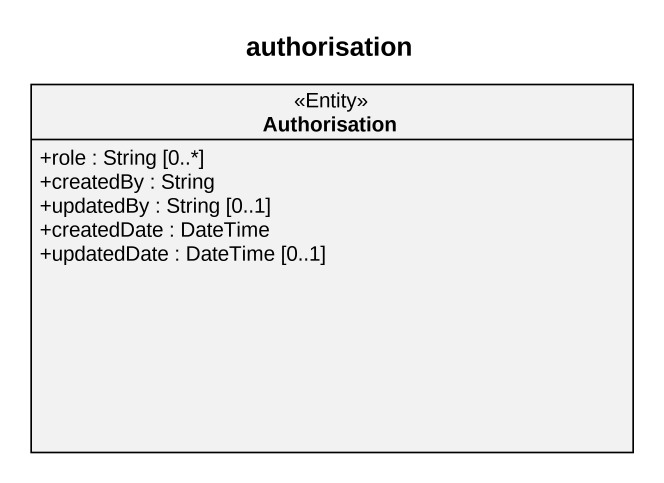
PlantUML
@startuml
title authorisation
hide circle
hide empty members
skinparam classAttributeIconSize 0
class Authorisation <<Entity>> {
  +role : String [0..*]
  +createdBy : String
  +updatedBy : String [0..1]
  +createdDate : DateTime
  +updatedDate : DateTime [0..1]
}
@enduml
